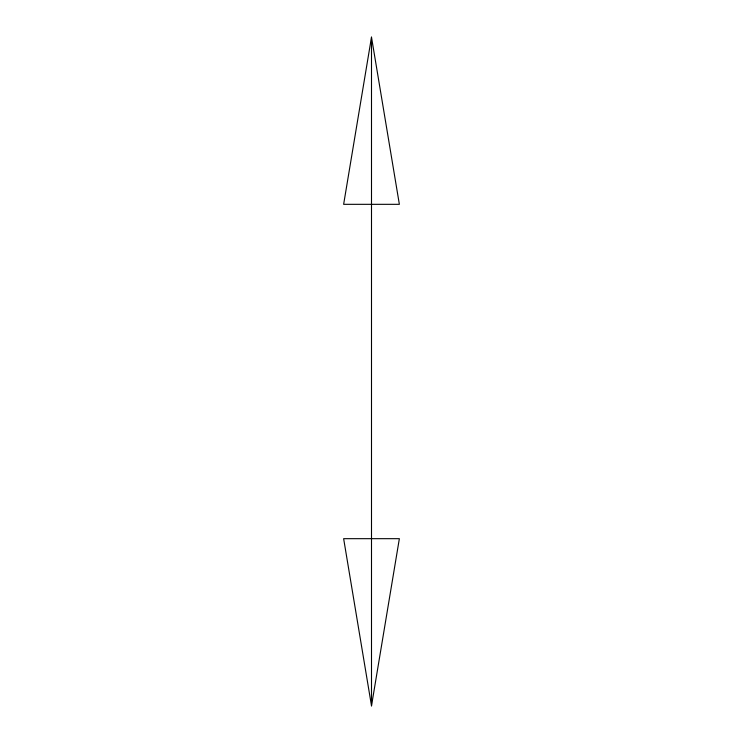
<?xml version="1.0" encoding="UTF-8"?>
<svg xmlns="http://www.w3.org/2000/svg" width="743" height="743" viewBox="0 0 743 743"><rect width="100%" height="100%" fill="white"/><g stroke="black" fill="none" stroke-linecap="round" stroke-linejoin="round"><path stroke-width="1.11" d="M371.5 37.15L343.637 204.325L399.363 204.325L371.5 37.15L371.5 705.85L343.637 538.675L399.363 538.675L371.5 705.85"/></g></svg>
